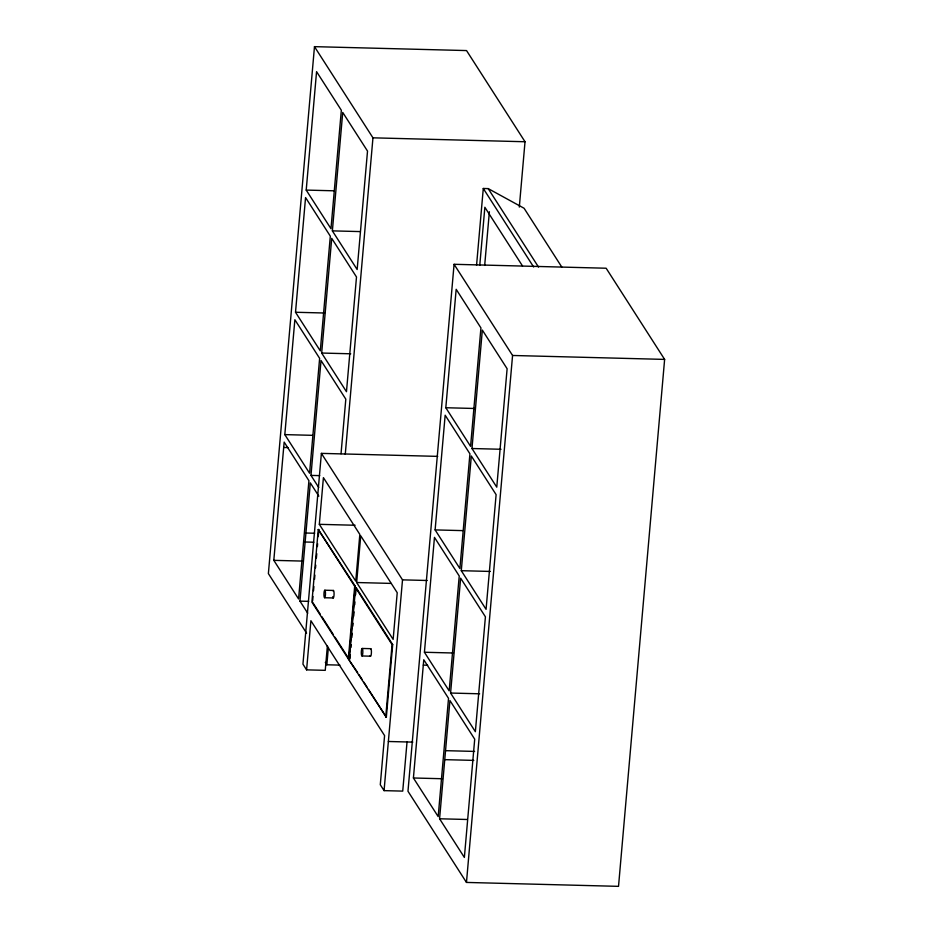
<?xml version="1.0" encoding="UTF-8"?>
<svg xmlns="http://www.w3.org/2000/svg" width="933" height="933" viewBox="0 0 933 933"><rect width="100%" height="100%" fill="white"/><g stroke="black" fill="none" stroke-linecap="round" stroke-linejoin="round"><path stroke-width="1.4" d="M519.308 207.079L525.022 141.746L466.535 50.569L314.479 46.65L268.377 573.597L306.584 633.169M273.812 560.348L284.157 442.09L308.928 480.693L298.583 598.963L273.812 560.348L302.863 561.095M284.81 434.615L294.863 319.727L319.634 358.342L309.581 473.229L284.81 434.615L312.415 435.326M295.516 312.263L305.558 197.563L330.317 236.166L320.287 350.866L295.516 312.263L324.567 313.01M306.211 190.087L316.567 71.643L341.338 110.257L330.97 228.702L306.211 190.087L333.804 190.798M307.715 613.214L299.971 601.132L310.316 482.874L318.841 496.158M318.724 487.469L310.969 475.398L321.022 360.523L345.816 399.172L341.035 453.741M321.675 353.047L331.716 238.347L356.499 276.996L346.47 391.697L321.675 353.047L350.726 353.794M332.37 230.871L342.726 112.427L367.52 151.088L357.152 269.52L332.37 230.871L359.963 231.582M437.729 456.377L321.384 453.38L302.945 664.156L306.595 669.859L325.244 670.337L327.401 645.764M318.27 529.489L311.914 602.123L348.336 658.92L348.954 658.931L355.298 586.297L318.27 529.489L354.692 586.274L348.336 658.92M306.595 669.859L310.899 620.713L384.583 735.601L380.291 784.746L384.069 790.636L402.729 791.114L407.033 741.968M312.648 600.724L313.022 596.444M313.523 590.752L313.896 586.472M314.514 579.358L314.887 575.078M315.517 567.964L315.762 565.118M316.392 557.992L316.765 553.724M317.383 546.598L317.628 543.752M318.258 536.627L318.876 529.501M319.331 524.334L323.413 477.649L359.835 534.434L355.753 581.119L319.331 524.334L355.1 525.256M339.892 665.112L326.853 664.774L328.381 647.362M345.268 454.289L372.955 137.827L314.479 46.65M349.234 660.307L355.59 587.673L356.196 587.685L392.688 644.575L386.332 717.22L349.234 660.307L357.607 672.436M349.968 658.908L350.341 654.628M350.96 647.514L351.216 644.656M351.834 637.542L352.207 633.262M352.837 626.148L353.082 623.291M353.712 616.177L354.085 611.896M354.703 604.782L354.948 601.937M355.578 594.811L356.196 587.685M356.651 582.519L360.733 535.834L397.225 592.723L393.143 639.408L356.651 582.519L390.985 583.405M385.714 717.197L392.07 644.563L355.59 587.673M384.069 790.636L402.508 579.86L321.384 453.38M454.079 264.296L407.978 791.254L466.465 882.431L618.521 886.35L664.623 359.403L606.147 268.226L454.079 264.296L512.567 355.473L466.465 882.431M413.412 777.994L423.769 659.736L448.528 698.35L438.183 816.608L413.412 777.994L442.464 778.74M424.422 652.26L434.463 537.385L459.234 575.999L449.181 690.875L424.422 652.26L453.473 653.007M435.116 529.909L445.158 415.208L469.929 453.823L459.887 568.524L435.116 529.909L462.721 530.62M445.811 407.733L456.167 289.3L480.938 327.915L470.582 446.347L445.811 407.733L474.862 408.491M476.565 265.264L483.282 188.478L488.181 188.606L524.089 208.269L561.759 267.001M479.772 265.287L484.857 207.266L522.515 265.987M484.682 265.415L489.382 211.744M439.583 818.777L449.928 700.52L474.71 739.169L464.366 857.427L439.583 818.777L467.176 819.489M450.581 693.044L460.634 578.168L485.417 616.818L475.364 731.694L450.581 693.044L479.632 693.802M461.287 570.693L471.317 455.992L496.111 494.642L486.07 609.342L461.287 570.693L490.338 571.439M471.97 448.516L482.338 330.084L507.12 368.733L496.764 487.166L471.97 448.516L501.021 449.274M372.955 137.827L525.022 141.746M512.567 355.473L664.623 359.403M283.69 447.478L288.04 447.583M310.969 475.398L319.692 475.62M305.931 533.023L314.643 533.244M305.149 542.003L313.861 542.225M402.508 579.86L427.232 580.489M354.692 586.274L355.298 586.297M324.836 590.227A3.755 0.77 -88.5 0 1 325.314 595.977A3.755 0.77 -88.5 0 1 323.996 595.744A3.755 0.77 -88.5 0 1 324.836 590.227L333.419 590.449M324.591 597.738L333.174 597.96M299.971 601.132L308.683 601.353M392.07 644.563L392.688 644.575M362.191 648.458A3.755 0.77 -88.5 0 1 362.669 654.208A3.755 0.77 -88.5 0 1 361.351 653.975A3.755 0.77 -88.5 0 1 362.191 648.458L370.774 648.68M361.946 655.969L370.529 656.191M423.29 665.124L427.652 665.241M388.361 741.49L412.829 742.12M445.531 750.668L474.594 751.415M444.749 759.649L473.801 760.395M488.181 188.606L538.528 267.083M483.282 188.478L533.618 266.955M312.52 602.147L320.276 614.229M321.827 616.643L333.454 634.767M334.994 637.181L348.954 658.931M359.158 674.851L362.261 679.69M363.823 682.116L366.926 686.956M368.477 689.382L386.332 717.22M325.302 662.348L326.853 664.774M370.576 648.773A3.755 0.77 -88.5 0 1 371.392 653.065A3.755 0.77 -88.5 0 1 370.168 655.619M333.023 590.881A3.755 0.77 -88.5 0 1 333.991 592.163A3.755 0.77 -88.5 0 1 333.699 597.167A3.755 0.77 -88.5 0 1 332.673 596.758"/></g></svg>
